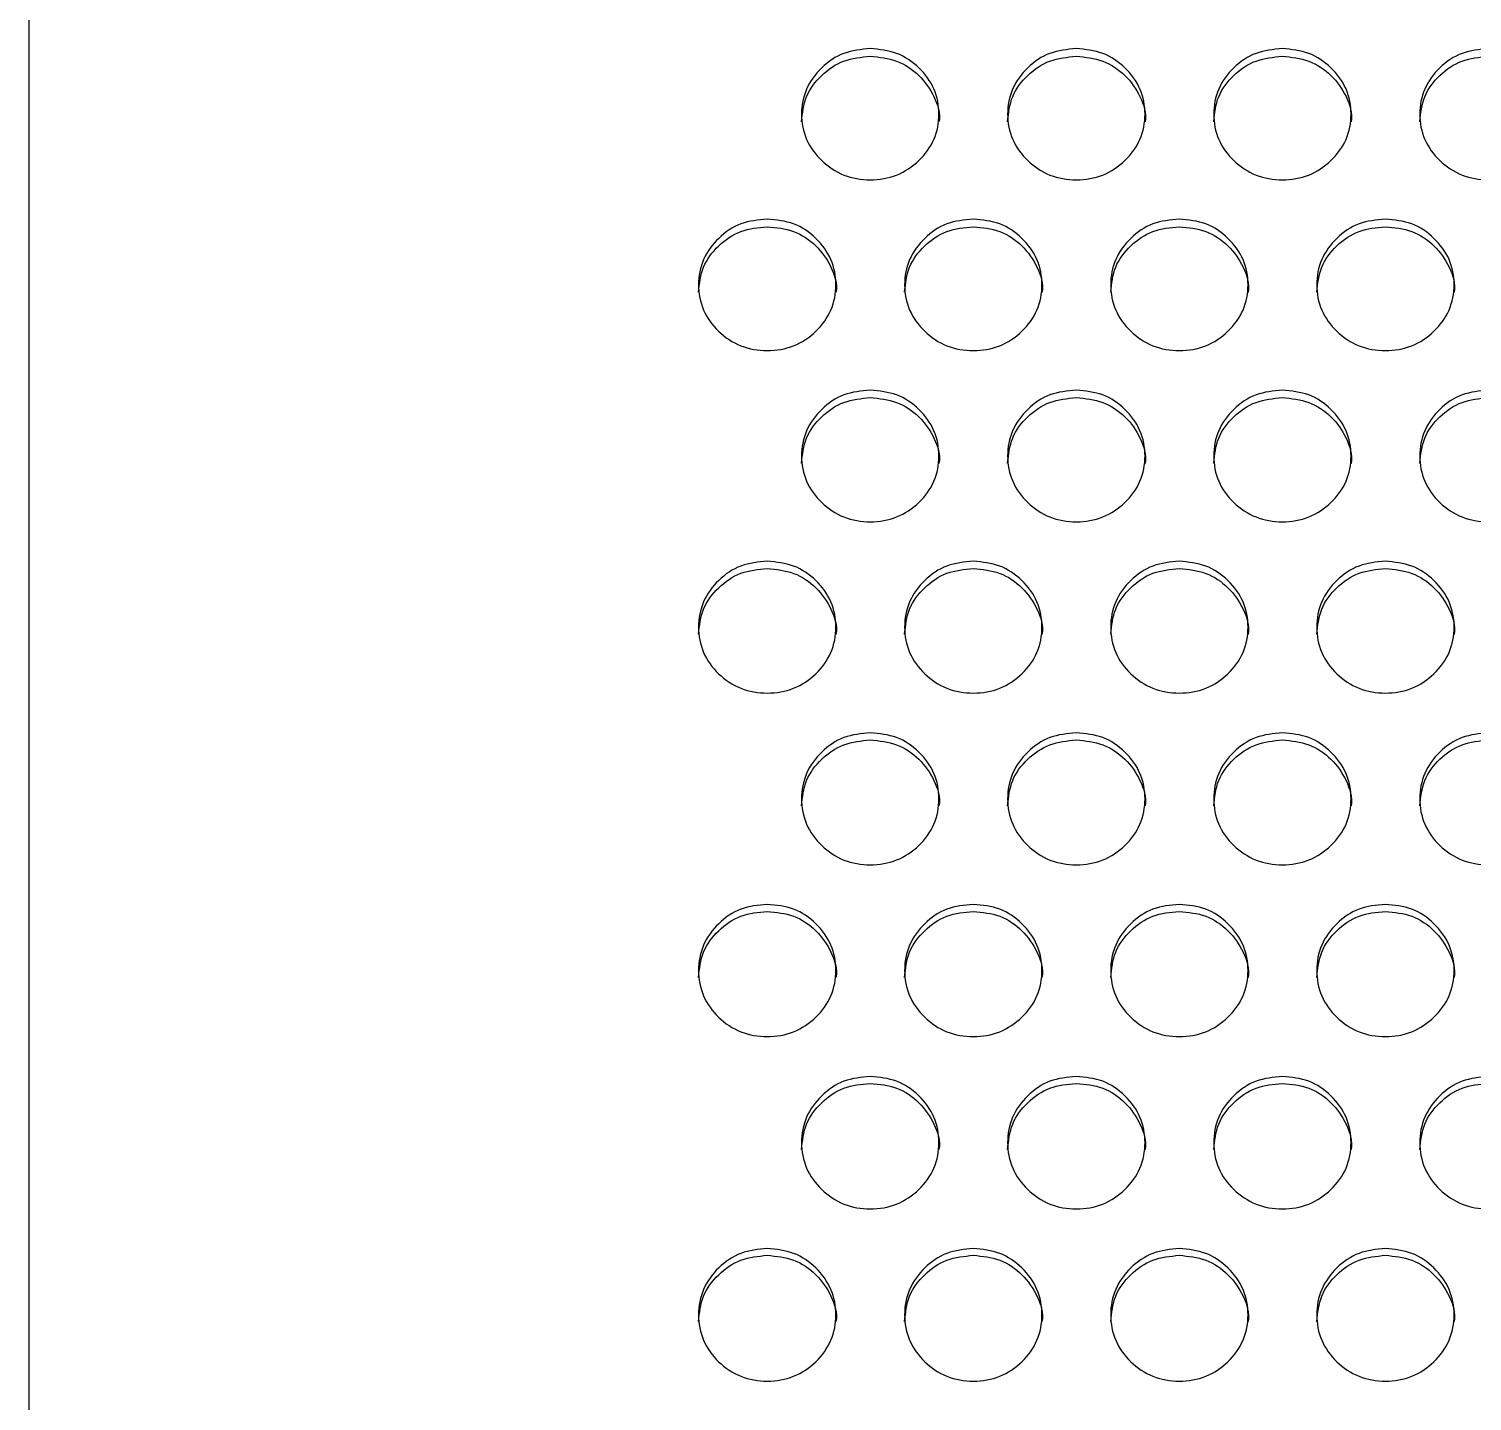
# Model space of a CAD drawing. Header units: millimetres. Extents: x 0.6 to 29.2, y 0.5 to 20.5.
# Drawn here: x 21.341 to 21.902, y 10.999 to 11.532 of the extents above; entities that cross this region are included whole.
import ezdxf

# ---------------------------------------------------------------- set-up
doc = ezdxf.new("R2010")
doc.units = ezdxf.units.MM

msp = doc.modelspace()

# ---------------------------------------------------------------- linework, layer by layer
msp.add_line((21.34135, 12.6673), (21.34135, 10.63898))
for points, knots in [([(21.66802, 11.52441), (21.67153, 11.52406), (21.67855, 11.52337), (21.68731, 11.51733), (21.69344, 11.50901), (21.6953, 11.49894), (21.69344, 11.48888), (21.68731, 11.48051), (21.67855, 11.47464), (21.66802, 11.47286), (21.65748, 11.47464), (21.64872, 11.4805), (21.64259, 11.48888), (21.64073, 11.49894), (21.64259, 11.50901), (21.64872, 11.51733), (21.65748, 11.52339), (21.66451, 11.52407), (21.66802, 11.52441)], [0, 0, 0, 0, 0.062529, 0.124991, 0.187438, 0.249997, 0.312448, 0.375004, 0.437457, 0.500008, 0.562453, 0.625017, 0.687461, 0.750021, 0.812471, 0.875029, 0.937564, 1, 1, 1, 1]), ([(21.64135, 11.496), (21.64171, 11.49934), (21.64243, 11.50605), (21.64877, 11.51435), (21.65747, 11.52041), (21.6645, 11.52109), (21.66802, 11.52142)], [0, 0, 0, 0, 0.2494249, 0.4997444, 0.7500437, 1, 1, 1, 1]), ([(21.66802, 11.52142), (21.67152, 11.52108), (21.67853, 11.52039), (21.68739, 11.51434), (21.69313, 11.50608), (21.69535, 11.49922), (21.69468, 11.49596), (21.69468, 11.49595)], [0, 0, 0, 0, 0.250096, 0.499869, 0.749514, 0.999552, 1, 1, 1, 1]), ([(21.74802, 11.52441), (21.75153, 11.52406), (21.75855, 11.52337), (21.76731, 11.51733), (21.77344, 11.50901), (21.7753, 11.49894), (21.77344, 11.48888), (21.76731, 11.48051), (21.75855, 11.47464), (21.74802, 11.47286), (21.73748, 11.47464), (21.72872, 11.4805), (21.72259, 11.48888), (21.72073, 11.49894), (21.72259, 11.50901), (21.72872, 11.51733), (21.73748, 11.52339), (21.74451, 11.52407), (21.74802, 11.52441)], [0, 0, 0, 0, 0.062529, 0.12499, 0.187437, 0.249996, 0.312448, 0.375003, 0.437454, 0.500008, 0.562452, 0.625014, 0.687459, 0.750019, 0.812469, 0.875027, 0.937564, 1, 1, 1, 1]), ([(21.72135, 11.496), (21.72171, 11.49934), (21.72243, 11.50605), (21.72877, 11.51435), (21.73747, 11.52041), (21.7445, 11.52109), (21.74802, 11.52142)], [0, 0, 0, 0, 0.2494216, 0.4997396, 0.7500452, 1, 1, 1, 1]), ([(21.74802, 11.52142), (21.75152, 11.52108), (21.75853, 11.52039), (21.76739, 11.51434), (21.77313, 11.50608), (21.77535, 11.49922), (21.77468, 11.49596), (21.77468, 11.49595)], [0, 0, 0, 0, 0.250097, 0.499871, 0.749511, 0.999552, 1, 1, 1, 1]), ([(21.82802, 11.52441), (21.83153, 11.52406), (21.83855, 11.52337), (21.84731, 11.51733), (21.85344, 11.50901), (21.8553, 11.49894), (21.85344, 11.48888), (21.84731, 11.48051), (21.83855, 11.47464), (21.82802, 11.47286), (21.81748, 11.47464), (21.80872, 11.4805), (21.80259, 11.48888), (21.80073, 11.49894), (21.80259, 11.50901), (21.80872, 11.51733), (21.81748, 11.52339), (21.82451, 11.52407), (21.82802, 11.52441)], [0, 0, 0, 0, 0.062527, 0.124988, 0.187436, 0.249995, 0.312446, 0.375002, 0.437455, 0.500006, 0.56245, 0.625014, 0.687459, 0.750019, 0.812469, 0.875027, 0.937562, 1, 1, 1, 1]), ([(21.80135, 11.496), (21.80171, 11.49934), (21.80243, 11.50605), (21.80877, 11.51435), (21.81747, 11.52041), (21.8245, 11.52109), (21.82802, 11.52142)], [0, 0, 0, 0, 0.2494226, 0.4997397, 0.7500367, 1, 1, 1, 1]), ([(21.82802, 11.52142), (21.83152, 11.52108), (21.83853, 11.52039), (21.84739, 11.51434), (21.85317, 11.50608), (21.85528, 11.49923), (21.85468, 11.49596), (21.85468, 11.49595)], [0, 0, 0, 0, 0.2500892, 0.4998657, 0.7495126, 0.9995541, 1, 1, 1, 1]), ([(21.90802, 11.52441), (21.91153, 11.52406), (21.91855, 11.52337), (21.92731, 11.51733), (21.93344, 11.50901), (21.9353, 11.49894), (21.93344, 11.48888), (21.92731, 11.48051), (21.91855, 11.47464), (21.90802, 11.47286), (21.89748, 11.47464), (21.88872, 11.4805), (21.88259, 11.48888), (21.88073, 11.49894), (21.88259, 11.50901), (21.88872, 11.51733), (21.89748, 11.52339), (21.90451, 11.52407), (21.90802, 11.52441)], [0, 0, 0, 0, 0.062529, 0.12499, 0.187438, 0.249997, 0.312448, 0.375003, 0.437456, 0.500007, 0.562451, 0.625015, 0.68746, 0.75002, 0.812469, 0.875027, 0.937564, 1, 1, 1, 1]), ([(21.88135, 11.496), (21.88171, 11.49934), (21.88243, 11.50605), (21.88877, 11.51435), (21.89747, 11.52041), (21.9045, 11.52109), (21.90802, 11.52142)], [0, 0, 0, 0, 0.2494216, 0.4997396, 0.7500452, 1, 1, 1, 1]), ([(21.62802, 11.4582), (21.63153, 11.45786), (21.63855, 11.45717), (21.64731, 11.45111), (21.65344, 11.44278), (21.6553, 11.4327), (21.65344, 11.42262), (21.64731, 11.41423), (21.63855, 11.40836), (21.62802, 11.40657), (21.61748, 11.40836), (21.60872, 11.41423), (21.60259, 11.42262), (21.60073, 11.43269), (21.60259, 11.44278), (21.60872, 11.45111), (21.61748, 11.45719), (21.62451, 11.45787), (21.62802, 11.4582)], [0, 0, 0, 0, 0.062529, 0.124991, 0.187438, 0.249997, 0.312449, 0.375003, 0.437456, 0.500009, 0.562451, 0.625015, 0.68746, 0.750019, 0.812469, 0.875027, 0.937564, 1, 1, 1, 1]), ([(21.60135, 11.4298), (21.60171, 11.43315), (21.60243, 11.43987), (21.60877, 11.44818), (21.61747, 11.45425), (21.6245, 11.45493), (21.62802, 11.45527)], [0, 0, 0, 0, 0.2494188, 0.499737, 0.7500448, 1, 1, 1, 1]), ([(21.62802, 11.45527), (21.63152, 11.45492), (21.63853, 11.45423), (21.64739, 11.44817), (21.65313, 11.4399), (21.65535, 11.43304), (21.65468, 11.42976), (21.65468, 11.42976)], [0, 0, 0, 0, 0.250097, 0.49987, 0.749514, 0.999554, 1, 1, 1, 1]), ([(21.70802, 11.4582), (21.71153, 11.45786), (21.71855, 11.45717), (21.72731, 11.45111), (21.73344, 11.44278), (21.7353, 11.4327), (21.73344, 11.42262), (21.72731, 11.41423), (21.71855, 11.40836), (21.70802, 11.40657), (21.69748, 11.40836), (21.68872, 11.41423), (21.68259, 11.42262), (21.68073, 11.43269), (21.68259, 11.44278), (21.68872, 11.45111), (21.69748, 11.45719), (21.70451, 11.45787), (21.70802, 11.4582)], [0, 0, 0, 0, 0.062527, 0.124989, 0.187436, 0.249995, 0.312447, 0.375003, 0.437456, 0.500007, 0.562451, 0.625015, 0.687459, 0.750018, 0.812469, 0.875026, 0.937562, 1, 1, 1, 1]), ([(21.68135, 11.4298), (21.68171, 11.43315), (21.68243, 11.43987), (21.68877, 11.44818), (21.69747, 11.45425), (21.7045, 11.45493), (21.70802, 11.45527)], [0, 0, 0, 0, 0.2494197, 0.4997371, 0.7500362, 1, 1, 1, 1]), ([(21.70802, 11.45527), (21.71152, 11.45492), (21.71853, 11.45423), (21.72739, 11.44817), (21.73313, 11.4399), (21.73535, 11.43304), (21.73468, 11.42976), (21.73468, 11.42976)], [0, 0, 0, 0, 0.250089, 0.499864, 0.749511, 0.999554, 1, 1, 1, 1]), ([(21.78802, 11.4582), (21.79153, 11.45786), (21.79855, 11.45717), (21.80731, 11.45111), (21.81344, 11.44278), (21.8153, 11.4327), (21.81344, 11.42262), (21.80731, 11.41423), (21.79855, 11.40836), (21.78802, 11.40657), (21.77748, 11.40836), (21.76872, 11.41423), (21.76259, 11.42262), (21.76073, 11.43269), (21.76259, 11.44278), (21.76872, 11.45111), (21.77748, 11.45719), (21.78451, 11.45787), (21.78802, 11.4582)], [0, 0, 0, 0, 0.062529, 0.124991, 0.187438, 0.249997, 0.312448, 0.375004, 0.437457, 0.500008, 0.562452, 0.625016, 0.68746, 0.75002, 0.81247, 0.875029, 0.937564, 1, 1, 1, 1]), ([(21.76135, 11.4298), (21.76171, 11.43315), (21.76243, 11.43987), (21.76877, 11.44818), (21.77747, 11.45425), (21.7845, 11.45493), (21.78802, 11.45527)], [0, 0, 0, 0, 0.249419, 0.499744, 0.750044, 1, 1, 1, 1]), ([(21.78802, 11.45527), (21.79152, 11.45492), (21.79853, 11.45423), (21.80739, 11.44817), (21.81313, 11.4399), (21.81535, 11.43304), (21.81468, 11.42976), (21.81468, 11.42976)], [0, 0, 0, 0, 0.250097, 0.49987, 0.749514, 0.999554, 1, 1, 1, 1]), ([(21.86802, 11.4582), (21.87153, 11.45786), (21.87855, 11.45717), (21.88731, 11.45111), (21.89344, 11.44278), (21.8953, 11.4327), (21.89344, 11.42262), (21.88731, 11.41423), (21.87855, 11.40836), (21.86802, 11.40657), (21.85748, 11.40836), (21.84872, 11.41423), (21.84259, 11.42262), (21.84073, 11.43269), (21.84259, 11.44278), (21.84872, 11.45111), (21.85748, 11.45719), (21.86451, 11.45787), (21.86802, 11.4582)], [0, 0, 0, 0, 0.062527, 0.1249906, 0.1874362, 0.2499954, 0.3124476, 0.3750032, 0.4374544, 0.5000076, 0.5624518, 0.6250138, 0.6874592, 0.7500188, 0.8124694, 0.8750268, 0.937564, 1, 1, 1, 1]), ([(21.84135, 11.4298), (21.84171, 11.43315), (21.84243, 11.43987), (21.84877, 11.44818), (21.85747, 11.45425), (21.8645, 11.45493), (21.86802, 11.45527)], [0, 0, 0, 0, 0.2494188, 0.499737, 0.7500448, 1, 1, 1, 1]), ([(21.86802, 11.45527), (21.87152, 11.45492), (21.87853, 11.45423), (21.88739, 11.44817), (21.89313, 11.4399), (21.89535, 11.43304), (21.89468, 11.42976), (21.89468, 11.42976)], [0, 0, 0, 0, 0.250088, 0.499871, 0.749511, 0.999554, 1, 1, 1, 1]), ([(21.66802, 11.3918), (21.67153, 11.39145), (21.67855, 11.39076), (21.68731, 11.38469), (21.69344, 11.37635), (21.6953, 11.36625), (21.69344, 11.35615), (21.68731, 11.34775), (21.67855, 11.34187), (21.66802, 11.34008), (21.65748, 11.34187), (21.64872, 11.34775), (21.64259, 11.35616), (21.64073, 11.36624), (21.64259, 11.37635), (21.64872, 11.38469), (21.65748, 11.39078), (21.66451, 11.39146), (21.66802, 11.3918)], [0, 0, 0, 0, 0.0625294, 0.1249911, 0.1874376, 0.2499968, 0.3124487, 0.3750046, 0.4374578, 0.5000087, 0.562453, 0.6250171, 0.6874612, 0.7500207, 0.8124714, 0.8750288, 0.9375639, 1, 1, 1, 1]), ([(21.74802, 11.3918), (21.75153, 11.39145), (21.75855, 11.39076), (21.76731, 11.38469), (21.77344, 11.37635), (21.7753, 11.36625), (21.77344, 11.35615), (21.76731, 11.34775), (21.75855, 11.34187), (21.74802, 11.34008), (21.73748, 11.34187), (21.72872, 11.34775), (21.72259, 11.35616), (21.72073, 11.36624), (21.72259, 11.37635), (21.72872, 11.38469), (21.73748, 11.39078), (21.74451, 11.39146), (21.74802, 11.3918)], [0, 0, 0, 0, 0.062529, 0.124991, 0.187436, 0.249996, 0.312448, 0.375004, 0.437455, 0.500008, 0.562452, 0.625014, 0.68746, 0.750019, 0.81247, 0.875027, 0.937564, 1, 1, 1, 1]), ([(21.82802, 11.3918), (21.83153, 11.39145), (21.83855, 11.39076), (21.84731, 11.38469), (21.85344, 11.37635), (21.8553, 11.36625), (21.85344, 11.35615), (21.84731, 11.34775), (21.83855, 11.34187), (21.82802, 11.34008), (21.81748, 11.34187), (21.80872, 11.34775), (21.80259, 11.35616), (21.80073, 11.36624), (21.80259, 11.37635), (21.80872, 11.38469), (21.81748, 11.39078), (21.82451, 11.39146), (21.82802, 11.3918)], [0, 0, 0, 0, 0.0625271, 0.1249887, 0.1874353, 0.2499944, 0.3124464, 0.3750022, 0.4374555, 0.5000064, 0.5624506, 0.6250148, 0.6874589, 0.7500184, 0.8124691, 0.8750265, 0.9375615, 1, 1, 1, 1]), ([(21.90802, 11.3918), (21.91153, 11.39145), (21.91855, 11.39076), (21.92731, 11.38469), (21.93344, 11.37635), (21.9353, 11.36625), (21.93344, 11.35615), (21.92731, 11.34775), (21.91855, 11.34187), (21.90802, 11.34008), (21.89748, 11.34187), (21.88872, 11.34775), (21.88259, 11.35616), (21.88073, 11.36624), (21.88259, 11.37635), (21.88872, 11.38469), (21.89748, 11.39078), (21.90451, 11.39146), (21.90802, 11.3918)], [0, 0, 0, 0, 0.062529, 0.124991, 0.187437, 0.249996, 0.312449, 0.375003, 0.437456, 0.500007, 0.562451, 0.625015, 0.687461, 0.75002, 0.81247, 0.875027, 0.937564, 1, 1, 1, 1]), ([(21.64135, 11.3634), (21.64171, 11.36676), (21.64243, 11.37348), (21.64877, 11.38181), (21.65747, 11.38789), (21.6645, 11.38857), (21.66802, 11.38891)], [0, 0, 0, 0, 0.24942, 0.499742, 0.750043, 1, 1, 1, 1]), ([(21.66802, 11.38891), (21.67152, 11.38856), (21.67853, 11.38787), (21.68739, 11.3818), (21.69313, 11.37352), (21.69535, 11.36663), (21.69468, 11.36336), (21.69468, 11.36336)], [0, 0, 0, 0, 0.250097, 0.49987, 0.749515, 0.999556, 1, 1, 1, 1]), ([(21.72135, 11.3634), (21.72171, 11.36676), (21.72243, 11.37348), (21.72877, 11.38181), (21.73747, 11.38789), (21.7445, 11.38857), (21.74802, 11.38891)], [0, 0, 0, 0, 0.249417, 0.499737, 0.750044, 1, 1, 1, 1]), ([(21.74802, 11.38891), (21.75152, 11.38856), (21.75853, 11.38787), (21.7674, 11.3818), (21.77313, 11.37352), (21.77535, 11.36663), (21.77468, 11.36336), (21.77468, 11.36336)], [0, 0, 0, 0, 0.250098, 0.499872, 0.749513, 0.999556, 1, 1, 1, 1]), ([(21.80135, 11.3634), (21.80171, 11.36676), (21.80243, 11.37348), (21.80877, 11.38181), (21.81747, 11.38789), (21.8245, 11.38857), (21.82802, 11.38891)], [0, 0, 0, 0, 0.249418, 0.499737, 0.750036, 1, 1, 1, 1]), ([(21.82802, 11.38891), (21.83152, 11.38856), (21.83853, 11.38787), (21.84739, 11.3818), (21.85316, 11.37352), (21.85528, 11.36665), (21.85468, 11.36336), (21.85468, 11.36336)], [0, 0, 0, 0, 0.25009, 0.499867, 0.749514, 0.999558, 1, 1, 1, 1]), ([(21.88135, 11.3634), (21.88171, 11.36676), (21.88243, 11.37348), (21.88877, 11.38181), (21.89747, 11.38789), (21.9045, 11.38857), (21.90802, 11.38891)], [0, 0, 0, 0, 0.249417, 0.499737, 0.750044, 1, 1, 1, 1]), ([(21.62802, 11.32538), (21.63153, 11.32503), (21.63855, 11.32434), (21.64731, 11.31826), (21.65344, 11.30991), (21.6553, 11.29979), (21.65344, 11.28968), (21.64731, 11.28127), (21.63855, 11.27538), (21.62802, 11.27359), (21.61748, 11.27538), (21.60872, 11.28127), (21.60259, 11.28969), (21.60073, 11.29979), (21.60259, 11.30991), (21.60872, 11.31827), (21.61748, 11.32436), (21.62451, 11.32504), (21.62802, 11.32538)], [0, 0, 0, 0, 0.0625293, 0.1249909, 0.1874376, 0.2499968, 0.3124485, 0.3750031, 0.4374562, 0.5000094, 0.5624511, 0.6250153, 0.6874603, 0.7500197, 0.8124696, 0.8750269, 0.937564, 1, 1, 1, 1]), ([(21.70802, 11.32538), (21.71153, 11.32503), (21.71855, 11.32434), (21.72731, 11.31826), (21.73344, 11.30991), (21.7353, 11.29979), (21.73344, 11.28968), (21.72731, 11.28127), (21.71855, 11.27538), (21.70802, 11.27359), (21.69748, 11.27538), (21.68872, 11.28127), (21.68259, 11.28969), (21.68073, 11.29979), (21.68259, 11.30991), (21.68872, 11.31827), (21.69748, 11.32436), (21.70451, 11.32504), (21.70802, 11.32538)], [0, 0, 0, 0, 0.062527, 0.124989, 0.187435, 0.249995, 0.312447, 0.375003, 0.437456, 0.500007, 0.562451, 0.625015, 0.687459, 0.750019, 0.812469, 0.875026, 0.937562, 1, 1, 1, 1]), ([(21.78802, 11.32538), (21.79153, 11.32503), (21.79855, 11.32434), (21.80731, 11.31826), (21.81344, 11.30991), (21.8153, 11.29979), (21.81344, 11.28968), (21.80731, 11.28127), (21.79855, 11.27538), (21.78802, 11.27359), (21.77748, 11.27538), (21.76872, 11.28127), (21.76259, 11.28969), (21.76073, 11.29979), (21.76259, 11.30991), (21.76872, 11.31827), (21.77748, 11.32436), (21.78451, 11.32504), (21.78802, 11.32538)], [0, 0, 0, 0, 0.0625293, 0.124991, 0.1874377, 0.249997, 0.3124482, 0.3750042, 0.4374574, 0.5000082, 0.5624524, 0.6250166, 0.6874603, 0.7500202, 0.8124701, 0.8750288, 0.937564, 1, 1, 1, 1]), ([(21.86802, 11.32538), (21.87153, 11.32503), (21.87855, 11.32434), (21.88731, 11.31826), (21.89344, 11.30991), (21.8953, 11.29979), (21.89344, 11.28968), (21.88731, 11.28127), (21.87855, 11.27538), (21.86802, 11.27359), (21.85748, 11.27538), (21.84872, 11.28127), (21.84259, 11.28969), (21.84073, 11.29979), (21.84259, 11.30991), (21.84872, 11.31827), (21.85748, 11.32436), (21.86451, 11.32504), (21.86802, 11.32538)], [0, 0, 0, 0, 0.062527, 0.124991, 0.187436, 0.249996, 0.312447, 0.375003, 0.437455, 0.500008, 0.562452, 0.625014, 0.687459, 0.750019, 0.812469, 0.875027, 0.937564, 1, 1, 1, 1]), ([(21.60135, 11.297), (21.60171, 11.30036), (21.60243, 11.30709), (21.60877, 11.31544), (21.61747, 11.32152), (21.6245, 11.32221), (21.62802, 11.32255)], [0, 0, 0, 0, 0.2494195, 0.4997377, 0.7500448, 1, 1, 1, 1]), ([(21.62802, 11.32255), (21.63152, 11.3222), (21.63853, 11.32151), (21.64739, 11.31542), (21.65313, 11.30713), (21.65535, 11.30024), (21.65468, 11.29696), (21.65468, 11.29695)], [0, 0, 0, 0, 0.250096, 0.49987, 0.749515, 0.999554, 1, 1, 1, 1]), ([(21.68135, 11.297), (21.68171, 11.30036), (21.68243, 11.30709), (21.68877, 11.31544), (21.69747, 11.32152), (21.7045, 11.32221), (21.70802, 11.32255)], [0, 0, 0, 0, 0.249421, 0.499738, 0.750036, 1, 1, 1, 1]), ([(21.70802, 11.32255), (21.71152, 11.3222), (21.71853, 11.32151), (21.72739, 11.31542), (21.73313, 11.30713), (21.73535, 11.30024), (21.73468, 11.29696), (21.73468, 11.29695)], [0, 0, 0, 0, 0.250089, 0.499865, 0.749512, 0.999554, 1, 1, 1, 1]), ([(21.76135, 11.297), (21.76171, 11.30036), (21.76243, 11.30709), (21.76877, 11.31544), (21.77747, 11.32152), (21.7845, 11.32221), (21.78802, 11.32255)], [0, 0, 0, 0, 0.24942, 0.499744, 0.750044, 1, 1, 1, 1]), ([(21.78802, 11.32255), (21.79152, 11.3222), (21.79853, 11.32151), (21.80739, 11.31542), (21.81313, 11.30713), (21.81535, 11.30024), (21.81468, 11.29696), (21.81468, 11.29695)], [0, 0, 0, 0, 0.250096, 0.49987, 0.749515, 0.999554, 1, 1, 1, 1]), ([(21.84135, 11.297), (21.84171, 11.30036), (21.84243, 11.30709), (21.84877, 11.31544), (21.85747, 11.32152), (21.8645, 11.32221), (21.86802, 11.32255)], [0, 0, 0, 0, 0.2494195, 0.4997377, 0.7500448, 1, 1, 1, 1]), ([(21.86802, 11.32255), (21.87152, 11.3222), (21.87853, 11.32151), (21.88739, 11.31542), (21.89313, 11.30713), (21.89535, 11.30024), (21.89468, 11.29696), (21.89468, 11.29695)], [0, 0, 0, 0, 0.250088, 0.499871, 0.749512, 0.999554, 1, 1, 1, 1]), ([(21.66802, 11.25877), (21.67153, 11.25842), (21.67855, 11.25772), (21.68731, 11.25164), (21.69344, 11.24327), (21.6953, 11.23314), (21.69344, 11.22301), (21.68731, 11.21459), (21.67855, 11.20869), (21.66802, 11.2069), (21.65748, 11.20869), (21.64872, 11.21458), (21.64259, 11.22302), (21.64073, 11.23313), (21.64259, 11.24327), (21.64872, 11.25164), (21.65748, 11.25774), (21.66451, 11.25842), (21.66802, 11.25877)], [0, 0, 0, 0, 0.062529, 0.124991, 0.187438, 0.249997, 0.312449, 0.375004, 0.437457, 0.500008, 0.562453, 0.625017, 0.687461, 0.750021, 0.812471, 0.875029, 0.937564, 1, 1, 1, 1]), ([(21.74802, 11.25877), (21.75153, 11.25842), (21.75855, 11.25772), (21.76731, 11.25164), (21.77344, 11.24327), (21.7753, 11.23314), (21.77344, 11.22301), (21.76731, 11.21459), (21.75855, 11.20869), (21.74802, 11.2069), (21.73748, 11.20869), (21.72872, 11.21458), (21.72259, 11.22302), (21.72073, 11.23313), (21.72259, 11.24327), (21.72872, 11.25164), (21.73748, 11.25774), (21.74451, 11.25842), (21.74802, 11.25877)], [0, 0, 0, 0, 0.0625293, 0.124991, 0.1874361, 0.2499956, 0.3124477, 0.3750032, 0.4374544, 0.5000076, 0.5624517, 0.6250138, 0.6874592, 0.7500192, 0.8124695, 0.875027, 0.9375641, 1, 1, 1, 1]), ([(21.82802, 11.25877), (21.83153, 11.25842), (21.83855, 11.25772), (21.84731, 11.25164), (21.85344, 11.24327), (21.8553, 11.23314), (21.85344, 11.22301), (21.84731, 11.21459), (21.83855, 11.20869), (21.82802, 11.2069), (21.81748, 11.20869), (21.80872, 11.21458), (21.80259, 11.22302), (21.80073, 11.23313), (21.80259, 11.24327), (21.80872, 11.25164), (21.81748, 11.25774), (21.82451, 11.25842), (21.82802, 11.25877)], [0, 0, 0, 0, 0.062527, 0.124989, 0.187435, 0.249994, 0.312446, 0.375002, 0.437455, 0.500006, 0.56245, 0.625014, 0.687458, 0.750018, 0.812469, 0.875026, 0.937562, 1, 1, 1, 1]), ([(21.90802, 11.25877), (21.91153, 11.25842), (21.91855, 11.25772), (21.92731, 11.25164), (21.93344, 11.24327), (21.9353, 11.23314), (21.93344, 11.22301), (21.92731, 11.21459), (21.91855, 11.20869), (21.90802, 11.2069), (21.89748, 11.20869), (21.88872, 11.21458), (21.88259, 11.22302), (21.88073, 11.23313), (21.88259, 11.24327), (21.88872, 11.25164), (21.89748, 11.25774), (21.90451, 11.25842), (21.90802, 11.25877)], [0, 0, 0, 0, 0.062529, 0.124991, 0.187437, 0.249996, 0.312448, 0.375003, 0.437456, 0.500007, 0.562451, 0.625015, 0.68746, 0.75002, 0.81247, 0.875027, 0.937564, 1, 1, 1, 1]), ([(21.64135, 11.23039), (21.64171, 11.23376), (21.64243, 11.2405), (21.64877, 11.24886), (21.65747, 11.25496), (21.6645, 11.25564), (21.66802, 11.25598)], [0, 0, 0, 0, 0.249422, 0.499742, 0.750043, 1, 1, 1, 1]), ([(21.66802, 11.25598), (21.67152, 11.25563), (21.67853, 11.25494), (21.68739, 11.24885), (21.69313, 11.24054), (21.69535, 11.23364), (21.69468, 11.23036), (21.69468, 11.23035)], [0, 0, 0, 0, 0.250097, 0.499869, 0.749513, 0.999556, 1, 1, 1, 1]), ([(21.72135, 11.23039), (21.72171, 11.23376), (21.72243, 11.2405), (21.72877, 11.24886), (21.73747, 11.25496), (21.7445, 11.25564), (21.74802, 11.25598)], [0, 0, 0, 0, 0.249418, 0.499737, 0.750045, 1, 1, 1, 1]), ([(21.74802, 11.25598), (21.75152, 11.25563), (21.75853, 11.25494), (21.7674, 11.24885), (21.77313, 11.24054), (21.77535, 11.23364), (21.77468, 11.23036), (21.77468, 11.23035)], [0, 0, 0, 0, 0.250097, 0.499871, 0.749511, 0.999556, 1, 1, 1, 1]), ([(21.80135, 11.23039), (21.80171, 11.23376), (21.80243, 11.2405), (21.80877, 11.24886), (21.81747, 11.25496), (21.8245, 11.25564), (21.82802, 11.25598)], [0, 0, 0, 0, 0.249419, 0.499738, 0.750036, 1, 1, 1, 1]), ([(21.82802, 11.25598), (21.83152, 11.25563), (21.83853, 11.25494), (21.84739, 11.24885), (21.85316, 11.24054), (21.85528, 11.23365), (21.85468, 11.23036), (21.85468, 11.23035)], [0, 0, 0, 0, 0.25009, 0.499865, 0.749512, 0.999557, 1, 1, 1, 1]), ([(21.88135, 11.23039), (21.88171, 11.23376), (21.88243, 11.2405), (21.88877, 11.24886), (21.89747, 11.25496), (21.9045, 11.25564), (21.90802, 11.25598)], [0, 0, 0, 0, 0.249418, 0.499737, 0.750045, 1, 1, 1, 1]), ([(21.62802, 11.19215), (21.63153, 11.1918), (21.63855, 11.1911), (21.64731, 11.18501), (21.65344, 11.17663), (21.6553, 11.16648), (21.65344, 11.15634), (21.64731, 11.1479), (21.63855, 11.142), (21.62802, 11.1402), (21.61748, 11.14199), (21.60872, 11.1479), (21.60259, 11.15635), (21.60073, 11.16648), (21.60259, 11.17663), (21.60872, 11.18501), (21.61748, 11.19112), (21.62451, 11.19181), (21.62802, 11.19215)], [0, 0, 0, 0, 0.062529, 0.124991, 0.187438, 0.249997, 0.312449, 0.375003, 0.437456, 0.500009, 0.562451, 0.625015, 0.687461, 0.75002, 0.81247, 0.875027, 0.937564, 1, 1, 1, 1]), ([(21.70802, 11.19215), (21.71153, 11.1918), (21.71855, 11.1911), (21.72731, 11.18501), (21.73344, 11.17663), (21.7353, 11.16648), (21.73344, 11.15634), (21.72731, 11.1479), (21.71855, 11.142), (21.70802, 11.1402), (21.69748, 11.14199), (21.68872, 11.1479), (21.68259, 11.15635), (21.68073, 11.16648), (21.68259, 11.17663), (21.68872, 11.18501), (21.69748, 11.19112), (21.70451, 11.19181), (21.70802, 11.19215)], [0, 0, 0, 0, 0.062527, 0.124988, 0.187435, 0.249995, 0.312447, 0.375002, 0.437456, 0.500007, 0.562451, 0.625015, 0.687459, 0.750019, 0.812469, 0.875027, 0.937562, 1, 1, 1, 1]), ([(21.78802, 11.19215), (21.79153, 11.1918), (21.79855, 11.1911), (21.80731, 11.18501), (21.81344, 11.17663), (21.8153, 11.16648), (21.81344, 11.15634), (21.80731, 11.1479), (21.79855, 11.142), (21.78802, 11.1402), (21.77748, 11.14199), (21.76872, 11.1479), (21.76259, 11.15635), (21.76073, 11.16648), (21.76259, 11.17663), (21.76872, 11.18501), (21.77748, 11.19112), (21.78451, 11.19181), (21.78802, 11.19215)], [0, 0, 0, 0, 0.062529, 0.124991, 0.187438, 0.249997, 0.312448, 0.375004, 0.437457, 0.500008, 0.562452, 0.625016, 0.687461, 0.75002, 0.81247, 0.875029, 0.937564, 1, 1, 1, 1]), ([(21.86802, 11.19215), (21.87153, 11.1918), (21.87855, 11.1911), (21.88731, 11.18501), (21.89344, 11.17663), (21.8953, 11.16648), (21.89344, 11.15634), (21.88731, 11.1479), (21.87855, 11.142), (21.86802, 11.1402), (21.85748, 11.14199), (21.84872, 11.1479), (21.84259, 11.15635), (21.84073, 11.16648), (21.84259, 11.17663), (21.84872, 11.18501), (21.85748, 11.19112), (21.86451, 11.19181), (21.86802, 11.19215)], [0, 0, 0, 0, 0.062527, 0.12499, 0.187436, 0.249995, 0.312448, 0.375003, 0.437455, 0.500008, 0.562452, 0.625014, 0.68746, 0.750019, 0.81247, 0.875027, 0.937564, 1, 1, 1, 1]), ([(21.60135, 11.16379), (21.60171, 11.16716), (21.60243, 11.17391), (21.60877, 11.18228), (21.61747, 11.18839), (21.6245, 11.18907), (21.62802, 11.18941)], [0, 0, 0, 0, 0.249419, 0.499737, 0.750045, 1, 1, 1, 1]), ([(21.62802, 11.18941), (21.63152, 11.18907), (21.63853, 11.18837), (21.64739, 11.18227), (21.65313, 11.17395), (21.65535, 11.16704), (21.65468, 11.16375), (21.65468, 11.16374)], [0, 0, 0, 0, 0.250096, 0.49987, 0.749514, 0.999553, 1, 1, 1, 1]), ([(21.68135, 11.16379), (21.68171, 11.16716), (21.68243, 11.17391), (21.68877, 11.18228), (21.69747, 11.18839), (21.7045, 11.18907), (21.70802, 11.18941)], [0, 0, 0, 0, 0.24942, 0.499737, 0.750036, 1, 1, 1, 1]), ([(21.70802, 11.18941), (21.71152, 11.18907), (21.71853, 11.18837), (21.72739, 11.18227), (21.73313, 11.17395), (21.73535, 11.16704), (21.73468, 11.16375), (21.73468, 11.16374)], [0, 0, 0, 0, 0.250089, 0.499864, 0.74951, 0.999553, 1, 1, 1, 1]), ([(21.76135, 11.16379), (21.76171, 11.16716), (21.76243, 11.17391), (21.76877, 11.18228), (21.77747, 11.18839), (21.7845, 11.18907), (21.78802, 11.18941)], [0, 0, 0, 0, 0.249419, 0.499744, 0.750044, 1, 1, 1, 1]), ([(21.78802, 11.18941), (21.79152, 11.18907), (21.79853, 11.18837), (21.80739, 11.18227), (21.81313, 11.17395), (21.81535, 11.16704), (21.81468, 11.16375), (21.81468, 11.16374)], [0, 0, 0, 0, 0.250096, 0.49987, 0.749514, 0.999553, 1, 1, 1, 1]), ([(21.84135, 11.16379), (21.84171, 11.16716), (21.84243, 11.17391), (21.84877, 11.18228), (21.85747, 11.18839), (21.8645, 11.18907), (21.86802, 11.18941)], [0, 0, 0, 0, 0.249419, 0.499737, 0.750045, 1, 1, 1, 1]), ([(21.86802, 11.18941), (21.87152, 11.18907), (21.87853, 11.18837), (21.88739, 11.18227), (21.89313, 11.17395), (21.89535, 11.16704), (21.89468, 11.16375), (21.89468, 11.16374)], [0, 0, 0, 0, 0.2500882, 0.4998706, 0.7495111, 0.9995535, 1, 1, 1, 1]), ([(21.66802, 11.12533), (21.67153, 11.12498), (21.67855, 11.12429), (21.68731, 11.11818), (21.69344, 11.10979), (21.6953, 11.09963), (21.69344, 11.08948), (21.68731, 11.08102), (21.67855, 11.07511), (21.66802, 11.07331), (21.65748, 11.07511), (21.64872, 11.08102), (21.64259, 11.08948), (21.64073, 11.09963), (21.64259, 11.1098), (21.64872, 11.11819), (21.65748, 11.12431), (21.66451, 11.12499), (21.66802, 11.12533)], [0, 0, 0, 0, 0.062529, 0.124991, 0.187438, 0.249997, 0.312449, 0.375004, 0.437458, 0.500009, 0.562453, 0.625017, 0.687461, 0.750021, 0.812471, 0.875028, 0.937564, 1, 1, 1, 1]), ([(21.74802, 11.12533), (21.75153, 11.12498), (21.75855, 11.12429), (21.76731, 11.11818), (21.77344, 11.10979), (21.7753, 11.09963), (21.77344, 11.08948), (21.76731, 11.08102), (21.75855, 11.07511), (21.74802, 11.07331), (21.73748, 11.07511), (21.72872, 11.08102), (21.72259, 11.08948), (21.72073, 11.09963), (21.72259, 11.1098), (21.72872, 11.11819), (21.73748, 11.12431), (21.74451, 11.12499), (21.74802, 11.12533)], [0, 0, 0, 0, 0.062529, 0.124991, 0.187436, 0.249995, 0.312448, 0.375003, 0.437455, 0.500008, 0.562452, 0.625014, 0.687459, 0.750019, 0.812469, 0.875027, 0.937564, 1, 1, 1, 1]), ([(21.82802, 11.12533), (21.83153, 11.12498), (21.83855, 11.12429), (21.84731, 11.11818), (21.85344, 11.10979), (21.8553, 11.09963), (21.85344, 11.08948), (21.84731, 11.08102), (21.83855, 11.07511), (21.82802, 11.07331), (21.81748, 11.07511), (21.80872, 11.08102), (21.80259, 11.08948), (21.80073, 11.09963), (21.80259, 11.1098), (21.80872, 11.11819), (21.81748, 11.12431), (21.82451, 11.12499), (21.82802, 11.12533)], [0, 0, 0, 0, 0.062527, 0.124989, 0.187436, 0.249994, 0.312446, 0.375002, 0.437455, 0.500006, 0.562451, 0.625015, 0.687458, 0.750019, 0.812469, 0.875026, 0.937562, 1, 1, 1, 1]), ([(21.90802, 11.12533), (21.91153, 11.12498), (21.91855, 11.12429), (21.92731, 11.11818), (21.93344, 11.10979), (21.9353, 11.09963), (21.93344, 11.08948), (21.92731, 11.08102), (21.91855, 11.07511), (21.90802, 11.07331), (21.89748, 11.07511), (21.88872, 11.08102), (21.88259, 11.08948), (21.88073, 11.09963), (21.88259, 11.1098), (21.88872, 11.11819), (21.89748, 11.12431), (21.90451, 11.12499), (21.90802, 11.12533)], [0, 0, 0, 0, 0.062529, 0.124991, 0.187438, 0.249996, 0.312448, 0.375003, 0.437456, 0.500007, 0.562451, 0.625015, 0.68746, 0.75002, 0.812469, 0.875027, 0.937564, 1, 1, 1, 1]), ([(21.64135, 11.09698), (21.64171, 11.10036), (21.64243, 11.10713), (21.64877, 11.11551), (21.65747, 11.12162), (21.6645, 11.12231), (21.66802, 11.12265)], [0, 0, 0, 0, 0.2494224, 0.4997422, 0.7500433, 1, 1, 1, 1]), ([(21.66802, 11.12265), (21.67152, 11.1223), (21.67853, 11.1216), (21.68739, 11.11549), (21.69313, 11.10716), (21.69535, 11.10025), (21.69468, 11.09695), (21.69468, 11.09694)], [0, 0, 0, 0, 0.250096, 0.49987, 0.749514, 0.999555, 1, 1, 1, 1]), ([(21.72135, 11.09698), (21.72171, 11.10036), (21.72243, 11.10713), (21.72877, 11.11551), (21.73747, 11.12162), (21.7445, 11.12231), (21.74802, 11.12265)], [0, 0, 0, 0, 0.2494191, 0.4997374, 0.7500448, 1, 1, 1, 1]), ([(21.74802, 11.12265), (21.75152, 11.1223), (21.75853, 11.1216), (21.76739, 11.11549), (21.77313, 11.10716), (21.77535, 11.10025), (21.77468, 11.09695), (21.77468, 11.09694)], [0, 0, 0, 0, 0.250097, 0.499871, 0.749511, 0.999555, 1, 1, 1, 1]), ([(21.80135, 11.09698), (21.80171, 11.10036), (21.80243, 11.10713), (21.80877, 11.11551), (21.81747, 11.12162), (21.8245, 11.12231), (21.82802, 11.12265)], [0, 0, 0, 0, 0.2494201, 0.4997376, 0.7500363, 1, 1, 1, 1]), ([(21.82802, 11.12265), (21.83152, 11.1223), (21.83853, 11.1216), (21.84739, 11.1155), (21.85316, 11.10716), (21.85528, 11.10026), (21.85468, 11.09695), (21.85468, 11.09694)], [0, 0, 0, 0, 0.25009, 0.499866, 0.749513, 0.999556, 1, 1, 1, 1]), ([(21.88135, 11.09698), (21.88171, 11.10036), (21.88243, 11.10713), (21.88877, 11.11551), (21.89747, 11.12162), (21.9045, 11.12231), (21.90802, 11.12265)], [0, 0, 0, 0, 0.2494191, 0.4997374, 0.7500448, 1, 1, 1, 1]), ([(21.62802, 11.05852), (21.63153, 11.05817), (21.63855, 11.05747), (21.64731, 11.05136), (21.65344, 11.04296), (21.6553, 11.03278), (21.65344, 11.02261), (21.64731, 11.01415), (21.63855, 11.00822), (21.62802, 11.00642), (21.61748, 11.00822), (21.60872, 11.01415), (21.60259, 11.02261), (21.60073, 11.03278), (21.60259, 11.04296), (21.60872, 11.05136), (21.61748, 11.05749), (21.62451, 11.05818), (21.62802, 11.05852)], [0, 0, 0, 0, 0.062529, 0.124991, 0.187438, 0.249996, 0.312448, 0.375003, 0.437456, 0.500009, 0.562451, 0.625015, 0.687461, 0.75002, 0.81247, 0.875027, 0.937564, 1, 1, 1, 1]), ([(21.60135, 11.03018), (21.60171, 11.03357), (21.60243, 11.04034), (21.60877, 11.04873), (21.61747, 11.05486), (21.6245, 11.05554), (21.62802, 11.05588)], [0, 0, 0, 0, 0.249419, 0.499738, 0.750045, 1, 1, 1, 1]), ([(21.62802, 11.05588), (21.63152, 11.05554), (21.63853, 11.05484), (21.64739, 11.04872), (21.65313, 11.04038), (21.65535, 11.03345), (21.65468, 11.03015), (21.65468, 11.03014)], [0, 0, 0, 0, 0.250097, 0.49987, 0.749516, 0.999555, 1, 1, 1, 1]), ([(21.70802, 11.05852), (21.71153, 11.05817), (21.71855, 11.05747), (21.72731, 11.05136), (21.73344, 11.04296), (21.7353, 11.03278), (21.73344, 11.02261), (21.72731, 11.01415), (21.71855, 11.00822), (21.70802, 11.00642), (21.69748, 11.00822), (21.68872, 11.01415), (21.68259, 11.02261), (21.68073, 11.03278), (21.68259, 11.04296), (21.68872, 11.05136), (21.69748, 11.05749), (21.70451, 11.05818), (21.70802, 11.05852)], [0, 0, 0, 0, 0.062527, 0.124989, 0.187435, 0.249995, 0.312447, 0.375002, 0.437456, 0.500007, 0.562451, 0.625015, 0.687459, 0.750019, 0.812469, 0.875027, 0.937562, 1, 1, 1, 1]), ([(21.68135, 11.03018), (21.68171, 11.03357), (21.68243, 11.04034), (21.68877, 11.04873), (21.69747, 11.05486), (21.7045, 11.05554), (21.70802, 11.05588)], [0, 0, 0, 0, 0.2494196, 0.4997379, 0.750036, 1, 1, 1, 1]), ([(21.70802, 11.05588), (21.71152, 11.05554), (21.71853, 11.05484), (21.72739, 11.04872), (21.73313, 11.04038), (21.73535, 11.03345), (21.73468, 11.03015), (21.73468, 11.03014)], [0, 0, 0, 0, 0.250089, 0.499864, 0.749513, 0.999555, 1, 1, 1, 1]), ([(21.78802, 11.05852), (21.79153, 11.05817), (21.79855, 11.05747), (21.80731, 11.05136), (21.81344, 11.04296), (21.8153, 11.03278), (21.81344, 11.02261), (21.80731, 11.01415), (21.79855, 11.00822), (21.78802, 11.00642), (21.77748, 11.00822), (21.76872, 11.01415), (21.76259, 11.02261), (21.76073, 11.03278), (21.76259, 11.04296), (21.76872, 11.05136), (21.77748, 11.05749), (21.78451, 11.05818), (21.78802, 11.05852)], [0, 0, 0, 0, 0.062529, 0.124991, 0.187438, 0.249996, 0.312448, 0.375004, 0.437457, 0.500008, 0.562452, 0.625017, 0.687461, 0.75002, 0.81247, 0.875029, 0.937564, 1, 1, 1, 1]), ([(21.76135, 11.03018), (21.76171, 11.03357), (21.76243, 11.04034), (21.76877, 11.04873), (21.77747, 11.05486), (21.7845, 11.05554), (21.78802, 11.05588)], [0, 0, 0, 0, 0.249419, 0.499744, 0.750044, 1, 1, 1, 1]), ([(21.78802, 11.05588), (21.79152, 11.05554), (21.79853, 11.05484), (21.80739, 11.04872), (21.81313, 11.04038), (21.81535, 11.03345), (21.81468, 11.03015), (21.81468, 11.03014)], [0, 0, 0, 0, 0.250097, 0.49987, 0.749516, 0.999555, 1, 1, 1, 1]), ([(21.86802, 11.05852), (21.87153, 11.05817), (21.87855, 11.05747), (21.88731, 11.05136), (21.89344, 11.04296), (21.8953, 11.03278), (21.89344, 11.02261), (21.88731, 11.01415), (21.87855, 11.00822), (21.86802, 11.00642), (21.85748, 11.00822), (21.84872, 11.01415), (21.84259, 11.02261), (21.84073, 11.03278), (21.84259, 11.04296), (21.84872, 11.05136), (21.85748, 11.05749), (21.86451, 11.05818), (21.86802, 11.05852)], [0, 0, 0, 0, 0.062527, 0.1249908, 0.1874361, 0.2499952, 0.3124472, 0.3750031, 0.4374543, 0.5000076, 0.5624519, 0.6250141, 0.6874594, 0.7500193, 0.8124696, 0.875027, 0.9375639, 1, 1, 1, 1]), ([(21.84135, 11.03018), (21.84171, 11.03357), (21.84243, 11.04034), (21.84877, 11.04873), (21.85747, 11.05486), (21.8645, 11.05554), (21.86802, 11.05588)], [0, 0, 0, 0, 0.249419, 0.499738, 0.750045, 1, 1, 1, 1]), ([(21.86802, 11.05588), (21.87152, 11.05554), (21.87853, 11.05484), (21.88739, 11.04872), (21.89313, 11.04038), (21.89535, 11.03345), (21.89468, 11.03015), (21.89468, 11.03014)], [0, 0, 0, 0, 0.250089, 0.499871, 0.749513, 0.999555, 1, 1, 1, 1])]:
    msp.add_open_spline(points, degree=3, knots=knots)

doc.saveas('drawing.dxf')
